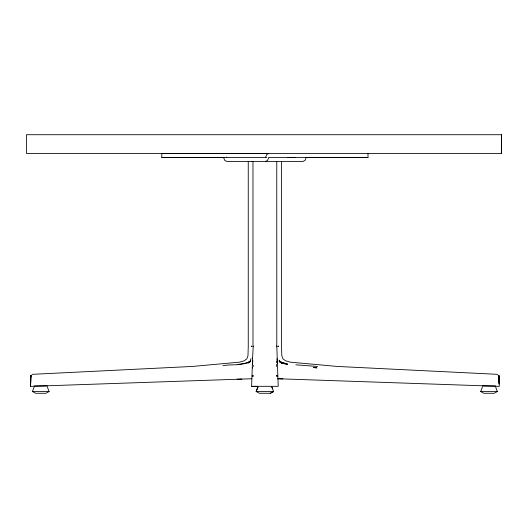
<?xml version="1.0" encoding="UTF-8"?>
<svg xmlns="http://www.w3.org/2000/svg" width="528" height="528" viewBox="0 0 528 528"><rect width="100%" height="100%" fill="white"/><g stroke="black" fill="none" stroke-linecap="round" stroke-linejoin="round"><path stroke-width="0.79" d="M281.543 161.456L281.536 346.599L281.82 355.793L282.968 358.868L285.628 360.815L290.308 362.155L337.227 366.439L497.726 374.339M30.947 375.593L30.941 376.372L31.753 375.236L30.617 376.398L30.551 386.364L251.876 378.748L252.569 358.109M252.344 364.472L252.754 360.175M30.928 375.507L30.551 386.364L30.782 375.929M252.47 360.98L252.754 360.743L252.443 364.082L252.707 362.578L252.397 363.026M30.551 386.364L30.888 375.619M251.869 378.893L251.612 386.324M252.595 358.116L253.229 346.117L252.958 346.586M253.242 366.472L253.348 365.369M276.613 376.398L276.89 375.23L277.576 375.619L277.464 376.372L276.758 375.593M252.523 375.619L252.331 376.372L252.938 375.236L252.219 375.619L253.183 376.398L252.905 375.23M281.404 362.96L279.899 361.944L279.748 361.291C281.417 363.667 286.48 362.498 287.39 364.472L282.447 363.33L282.579 362.855L279.748 361.291L279.352 360.175M252.384 363.33L252.701 362.855M250.991 358.618L249.896 361.951L248.193 363.033L250.364 361.436L250.681 360.987L250.246 360.743M47.355 386.918L49.091 391.532L45.923 393.281L35.62 393.281L32.452 391.532L34.195 386.918M495.607 386.918L497.343 391.532L494.175 393.281L483.872 393.281L480.704 391.532L482.44 386.918M281.602 363.033L281.8 362.578L279.748 361.291L279.899 361.951L282.52 363.059L287.47 364.082L282.579 362.855M252.43 361.944L252.747 361.291M279.114 360.987L279.55 360.743L279.107 360.98L279.899 361.951L281.728 362.749M247.21 362.861L250.048 361.291C242.075 366.155 231.706 364.036 222.895 365.66M268.759 153.424L266.825 154.46L265.525 157.476M265.525 161.456L267.61 160.334L268.759 157.397L367.996 157.397M306.247 157.397L305.098 160.334L303.013 161.456L276.797 161.495L226.789 161.456L224.697 160.334L223.549 157.397M270.296 393.281L273.629 391.532L271.801 386.918L272.587 388.813M247.513 362.835L237.409 364.544M251.579 386.318L278.216 386.318L277.952 378.748L499.25 386.364L499.178 376.398L498.848 375.593L498.036 375.23L499.178 376.398M32.069 374.339L192.568 366.439L239.494 362.155L244.167 360.815L246.827 358.868L247.975 355.793L248.259 346.599L248.252 161.456M236.999 379.223L241.897 379.051M276.764 161.456L276.797 346.124L277.952 378.886M251.546 161.456L252.971 161.495L252.998 346.124M161.799 153.503L267.597 153.503M161.799 157.397L223.984 157.397M266.772 157.476L161.799 157.476L161.799 153.424M287.39 157.542L295.449 157.542M305.818 157.476L367.996 157.476L367.996 153.424M34.195 385.935L47.355 385.935M482.44 385.935L495.607 385.935M32.452 391.532L49.091 391.532M480.704 391.532L497.343 391.532M252.773 386.357L257.657 386.364M277.952 378.748L282.863 378.893M295.786 364.808L317.552 366.472M281.404 362.96L282.447 363.33M226.789 157.476L226.453 157.06M498.551 375.619L499.151 383.295L498.868 375.507M277.372 363.033L276.995 358.618M276.355 364.386L276.566 366.478M499.191 383.955L499.013 375.929L499.178 383.156M277.055 361.291L277.068 362.861L277.055 361.291M501.422 134.719L501.369 153.424L501.593 134.719L26.4 134.719L26.42 153.424L501.6 153.424L501.422 134.719M276.54 346.124L276.817 346.592L276.54 346.124M278.507 346.117L278.078 346.586L278.507 346.117M251.724 346.124L251.295 346.599L251.724 346.124M313.434 367.481L316.76 367.858L313.434 367.481M257.209 388.813L256.133 391.532L259.499 393.281L270.329 393.281L273.662 391.532L256.133 391.532L257.994 386.918L257.209 388.813M252.503 367.481L252.305 367.858L252.503 367.481"/></g></svg>
